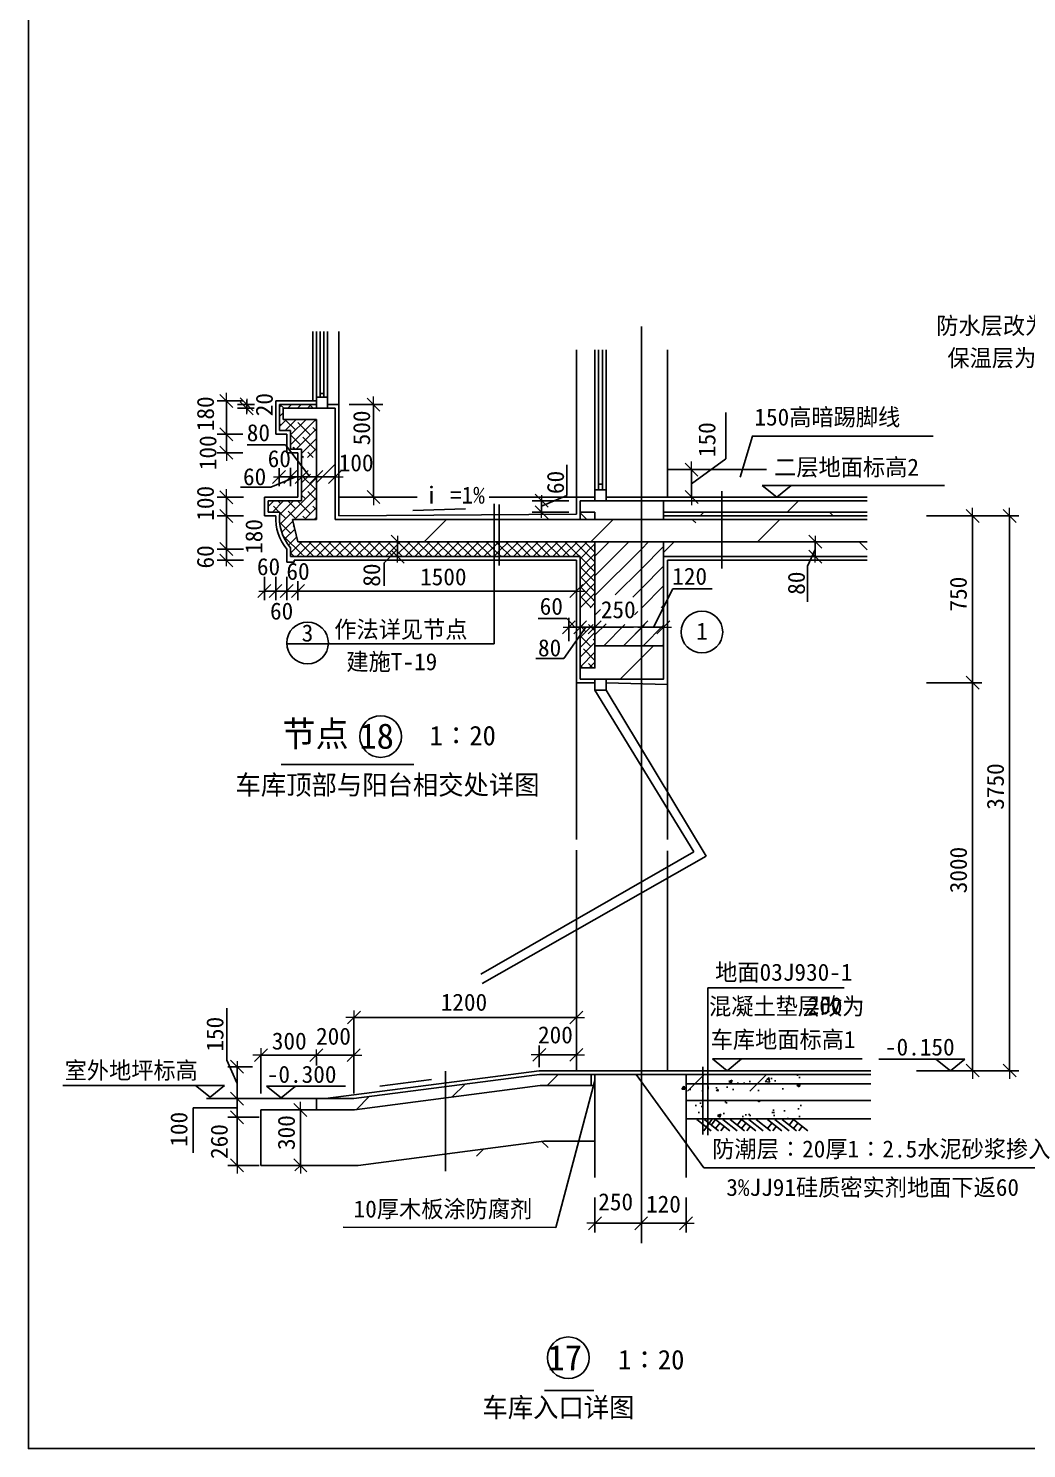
# Model space of a CAD drawing. Header units: metres. Extents: x 65 to 9390, y 5 to 11509.
# Drawn here: x 65 to 5442, y 5 to 7657 of the extents above; entities that cross this region are included whole.
import ezdxf

# ---------------------------------------------------------------- set-up
doc = ezdxf.new("R2010")
doc.units = ezdxf.units.M
for name, color, linetype in [('A-AXI', 3, 'Continuous'), ('DIM', 7, 'Continuous'), ('PUB_DIM', 3, 'Continuous'), ('PUB_TEXT', 7, 'Continuous'), ('S_DOTE', 7, 'Continuous'), ('WALL', 7, 'Continuous'), ('WQ', 7, 'Continuous')]:
    doc.layers.add(name, color=color, linetype=linetype)
pattern_1 = [(45, (0, 0), (-449.013, 449.013), [])]

# ---------------------------------------------------------------- blocks, each defined once
blk = doc.blocks.new('_DIMX')
at = {"lineweight": 15}
for p, q in [((-157.12, 0), (215.35, 0)), ((0, -186.55), (0, 149.74))]:
    blk.add_line(p, q, dxfattribs=at)
blk.add_lwpolyline([(-178.77, -174.13), (169.48, 174.41)])

msp = doc.modelspace()

# ---------------------------------------------------------------- hatches: boundary and pattern name
h = msp.add_hatch()
h.set_pattern_fill('ANSI31', scale=1000)
h.paths.add_polyline_path([(2573.49, 5011.25), (1717.14, 5011.25), (1717.14, 5441.88), (1717.14, 5550.76), (1717.14, 5610.76), (1437.14, 5610.76), (1437.14, 5550.76), (1616.88, 5550.76), (1616.88, 5011.25), (1487.35, 5011.25), (1517.35, 4891.25), (2573.49, 4891.25)])
h.paths.add_polyline_path([(3367.1, 5011.25), (2601.88, 5011.25), (2601.88, 4891.25), (3037.14, 4891.25), (3367.1, 4891.25)])
h.paths.add_polyline_path([(2601.88, 5011.25), (2573.49, 5011.25), (2573.49, 4891.25), (2601.88, 4891.25)])
h.paths.add_polyline_path([(3800.05, 5011.25), (3762.76, 5011.25), (3762.76, 4891.25), (3800.05, 4891.25)])
h.paths.add_polyline_path([(4584.42, 5011.25), (3800.05, 5011.25), (3800.05, 4891.25), (4584.42, 4891.25)])
h = msp.add_hatch()
h.set_pattern_fill('AN33C', scale=200)
h.set_pattern_definition(pattern_1)
h.paths.add_polyline_path([(1717.14, 5441.88), (1717.14, 5550.76), (1717.14, 5610.76), (1437.14, 5610.76), (1437.14, 5550.76), (1616.88, 5550.76), (1616.88, 5011.25), (1487.35, 5011.25), (1517.35, 4891.25), (2573.49, 4891.25), (2573.49, 5011.25), (1717.14, 5011.25)])
h.paths.add_polyline_path([(2601.88, 5011.25), (2573.49, 5011.25), (2573.49, 4891.25), (2601.88, 4891.25)])
h.paths.add_polyline_path([(3367.1, 5011.25), (2601.88, 5011.25), (2601.88, 4891.25), (3037.14, 4891.25), (3367.1, 4891.25)])
h.paths.add_polyline_path([(4584.42, 5011.25), (3800.05, 5011.25), (3800.05, 4891.25), (4584.42, 4891.25)])
h.paths.add_polyline_path([(3800.05, 5011.25), (3762.76, 5011.25), (3762.76, 4891.25), (3800.05, 4891.25)])
h.paths.add_polyline_path([(3762.76, 5011.25), (3367.1, 5011.25), (3367.1, 4891.25), (3762.76, 4891.25)])
h = msp.add_hatch()
h.set_pattern_fill('ANSI31', scale=600)
h.paths.add_polyline_path([(3117.14, 5051.25), (3117.14, 5011.25), (3367.1, 5011.25), (3367.1, 5111.25), (3037.14, 5111.25), (3037.14, 5051.25)])
h.paths.add_polyline_path([(3487.14, 5011.25), (3487.14, 5111.25), (3367.1, 5111.25), (3367.1, 5011.25)])
h = msp.add_hatch()
h.set_pattern_fill('ANSI38', scale=300)
h.paths.add_polyline_path([(3037.14, 5051.25), (3037.14, 5011.25), (3117.14, 5011.25), (3117.14, 5051.25)])
h = msp.add_hatch()
h.set_pattern_fill('AN33C', scale=200)
h.set_pattern_definition(pattern_1)
h.paths.add_polyline_path([(4584.42, 5111.25), (3766.77, 5111.25), (3766.77, 5051.25), (4584.42, 5051.25)])
h.paths.add_polyline_path([(3766.77, 5111.25), (3729.48, 5111.25), (3729.48, 5051.25), (3766.77, 5051.25)])
h.paths.add_polyline_path([(3729.48, 5111.25), (3487.14, 5111.25), (3487.14, 5051.25), (3729.48, 5051.25)])
h = msp.add_hatch()
h.set_pattern_fill('ANSI38', scale=300)
h.paths.add_polyline_path([(3969.31, 5051.25), (3487.14, 5051.25), (3487.14, 5031.25), (3969.31, 5031.25)])
h.paths.add_polyline_path([(4584.42, 5051.25), (4006.71, 5051.25), (4006.71, 5031.25), (4584.42, 5031.25)])
h.paths.add_polyline_path([(4006.71, 5051.25), (3969.31, 5051.25), (3969.31, 5031.25), (4006.71, 5031.25)])
h = msp.add_hatch()
h.set_pattern_fill('AR-CONC', scale=20)
h.paths.add_polyline_path([(3762.76, 4891.25), (3762.76, 5011.25), (3367.1, 5011.25), (3367.1, 4891.25)])
h = msp.add_hatch()
h.set_pattern_fill('ANSI38', scale=300)
h.paths.add_polyline_path([(3800.05, 4891.25), (3762.76, 4891.25), (3762.76, 4811.25), (3800.05, 4811.25)])
h.paths.add_polyline_path([(3762.76, 4891.25), (3487.14, 4891.25), (3487.14, 4811.25), (3762.76, 4811.25)])
h.paths.add_polyline_path([(4584.42, 4891.25), (3800.05, 4891.25), (3800.05, 4811.25), (4584.42, 4811.25)])
h = msp.add_hatch()
h.set_pattern_fill('ANSI31', scale=1000)
h.paths.add_polyline_path([(3117.14, 4331.25), (3117.14, 4211.25), (3037.14, 4211.25), (3037.14, 4151.25), (3367.09, 4151.25), (3367.09, 4331.25)])
h.paths.add_polyline_path([(3487.14, 4331.25), (3367.09, 4331.25), (3367.09, 4151.25), (3487.14, 4151.25)])
h = msp.add_hatch()
h.set_pattern_fill('AN33C', scale=200)
h.set_pattern_definition(pattern_1)
h.paths.add_polyline_path([(3117.14, 4331.25), (3117.14, 4211.25), (3037.14, 4211.25), (3037.14, 4151.25), (3367.09, 4151.25), (3367.09, 4331.25)])
h.paths.add_polyline_path([(3367.09, 4151.25), (3487.14, 4151.25), (3487.14, 4331.25), (3367.09, 4331.25)])
h = msp.add_hatch()
h.set_pattern_fill('AN33C', scale=100)
h.set_pattern_definition([(45, (0, 0), (-224.506, 224.506), [])])
h.paths.add_polyline_path([(2822.06, 1961.03), (3096.98, 1961.03), (3096.98, 2021.03), (2818.09, 2021.03), (2312.14, 1955.08), (2312.14, 1894.56)])
h.paths.add_polyline_path([(2312.14, 1955.08), (2279.36, 1950.8), (2279.36, 1890.29), (2312.14, 1894.56)])
h.paths.add_polyline_path([(1617.52, 1890.6), (1617.52, 1830.6), (1821.5, 1830.6), (2279.36, 1890.29), (2279.36, 1950.8), (1817.52, 1890.6)])
h = msp.add_hatch()
h.set_pattern_fill('ANSI31', scale=600)
h.paths.add_polyline_path([(3458.43, 2021.03), (3117.09, 2021.03), (3117.09, 1465.69), (3608.06, 1465.69), (3608.06, 1735.25)])
h.paths.add_polyline_path([(3608.06, 2021.03), (3487.09, 2021.03), (3487.09, 1966.29), (3608.06, 1735.25)])
h = msp.add_hatch()
h.set_pattern_fill('AR-SAND', scale=30)
h.paths.add_polyline_path([(2312.14, 1894.56), (2312.14, 1591.97), (2841.95, 1661.03), (3117.09, 1661.03), (3117.09, 1961.03), (2822.06, 1961.03)])
h.paths.add_polyline_path([(2279.36, 1587.69), (2312.14, 1591.97), (2312.14, 1894.56), (2279.36, 1890.29)])
h.paths.add_polyline_path([(2279.36, 1587.69), (2279.36, 1890.29), (1821.5, 1830.6), (1317.52, 1830.6), (1317.52, 1530.6), (1841.38, 1530.6)])
h = msp.add_hatch()
h.set_pattern_fill('ANSI38', scale=400)
h.paths.add_polyline_path([(1617.52, 1890.6), (1032.24, 1890.6), (1032.24, 1790.6), (1317.52, 1790.6), (1317.52, 1830.6), (1617.52, 1830.6)])
h = msp.add_hatch()
h.set_pattern_fill('ANSI38', scale=200)
h.paths.add_polyline_path([(2279.36, 1555.25), (2279.36, 1587.69), (1841.38, 1530.6), (1317.52, 1530.6), (1317.52, 1500.6), (1854.84, 1500.6)])
h.paths.add_polyline_path([(2835.24, 1626.82), (2997.09, 1626.82), (2997.09, 1661.03), (2841.95, 1661.03), (2312.14, 1591.97), (2312.14, 1559.47)])
h.paths.add_polyline_path([(2312.14, 1591.97), (2279.36, 1587.69), (2279.36, 1555.25), (2312.14, 1559.47)])
at = {"layer": 'WALL'}
h = msp.add_hatch(dxfattribs=at)
h.set_pattern_fill('ANSI31', scale=75)
h.paths.add_polyline_path([(3916.94, 2021.03), (4233.21, 2021.03), (4233.21, 1931.03), (3916.94, 1931.03)])
h.paths.add_polyline_path([(3578.99, 2021.03), (3916.94, 2021.03), (3916.94, 1931.03), (3578.99, 1931.03)])
h = msp.add_hatch(dxfattribs=at)
h.set_pattern_fill('AR-CONC')
h.paths.add_polyline_path([(3578.99, 2021.03), (4233.21, 2021.03), (4233.21, 1931.03), (3578.99, 1931.03)])
h = msp.add_hatch(dxfattribs=at)
h.set_pattern_fill('AR-CONC')
h.paths.add_polyline_path([(3578.99, 1818.16), (3578.99, 1881.03), (4233.21, 1881.03), (4233.21, 1781.03), (3608.35, 1781.03)])

# ---------------------------------------------------------------- linework, layer by layer
for p, q in [((1597.14, 5650.76), (1597.14, 6024.45)), ((1617.14, 5670.76), (1617.14, 6024.45)), ((1637.14, 5670.76), (1637.14, 6024.45)), ((1657.14, 5670.76), (1657.14, 6024.45)), ((1677.14, 5670.76), (1677.14, 6024.45)), ((1737.14, 5441.88), (1737.14, 6024.45)), ((3017.14, 5040.4), (3017.14, 5924.74)), ((3117.14, 5171.25), (3117.14, 5924.74)), ((3137.14, 5171.25), (3137.14, 5924.74)), ((3157.14, 5171.25), (3157.14, 5924.74)), ((3177.14, 5171.25), (3177.14, 5924.74)), ((3507.14, 5131.21), (3507.14, 5924.74)), ((1617.14, 5610.76), (1617.14, 5670.76)), ((1617.14, 5610.76), (1617.14, 5670.76)), ((1617.14, 5670.76), (1677.14, 5670.76)), ((1617.14, 5670.76), (1677.14, 5670.76)), ((1617.14, 5610.76), (1617.14, 5670.76)), ((1617.14, 5670.76), (1677.14, 5670.76)), ((1637.14, 5690.76), (1657.14, 5690.76)), ((1677.14, 5610.76), (1677.14, 5670.76)), ((1677.14, 5610.76), (1677.14, 5670.76)), ((1677.14, 5670.76), (1677.14, 5610.76)), ((1397.14, 5650.76), (1617.14, 5650.76)), ((1397.14, 5650.76), (1397.14, 5470.76)), ((1417.14, 5619.06), (1428.84, 5630.76)), ((1417.14, 5630.76), (1417.14, 5490.76)), ((1417.14, 5490.76), (1417.14, 5610.76)), ((1440.25, 5610.76), (1420.25, 5630.76)), ((1461.87, 5610.76), (1481.87, 5630.76)), ((1493.28, 5610.76), (1490.84, 5613.21)), ((1514.9, 5610.76), (1534.9, 5630.76)), ((1530.61, 5626.47), (1526.32, 5630.76)), ((1557.57, 5610.76), (1717.14, 5610.76)), ((1567.94, 5610.76), (1587.94, 5630.76)), ((1599.35, 5610.76), (1579.35, 5630.76)), ((1677.14, 5630.76), (1737.14, 5630.76)), ((1717.14, 5610.76), (1717.14, 5011.25)), ((3821.69, 5337.59), (3821.69, 5587.54)), ((1417.14, 5566.03), (1437.14, 5586.03)), ((1417.14, 5513), (1454.9, 5550.76)), ((1424.54, 5520.4), (1417.14, 5527.81)), ((1504.09, 5493.89), (1447.22, 5550.76)), ((1447.94, 5490.76), (1507.94, 5550.76)), ((1477.14, 5466.93), (1560.97, 5550.76)), ((1477.14, 5413.9), (1614, 5550.76)), ((1583.64, 5467.37), (1517.35, 5533.66)), ((1557.13, 5546.92), (1553.28, 5550.76)), ((1616.88, 5540.2), (1606.32, 5550.76)), ((1397.14, 5470.76), (1457.14, 5470.76)), ((1417.14, 5490.76), (1477.14, 5490.76)), ((1457.14, 5470.76), (1457.14, 5370.76)), ((1477.14, 5490.76), (1477.14, 5390.76)), ((1530.61, 5414.34), (1477.14, 5467.81)), ((1507.03, 5390.76), (1616.88, 5500.61)), ((1536.88, 5367.58), (1616.88, 5447.58)), ((1610.16, 5387.82), (1543.87, 5454.11)), ((1616.88, 5487.16), (1596.9, 5507.14)), ((1737.14, 5031.25), (1737.14, 5441.88)), ((1450.47, 5412.74), (1243.95, 5412.74)), ((1580.35, 5241.45), (1450.47, 5412.74)), ((1457.14, 5370.76), (1516.88, 5370.76)), ((1477.14, 5390.76), (1536.88, 5390.76)), ((1501.15, 5390.76), (1490.84, 5401.08)), ((1516.88, 5370.76), (1516.88, 5131.25)), ((1536.88, 5390.76), (1536.88, 5111.25)), ((1567.99, 5345.65), (1616.88, 5394.54)), ((1599.29, 5345.65), (1570.38, 5374.56)), ((1546.26, 5345.65), (1536.88, 5355.03)), ((2966.38, 5139.98), (2966.38, 5305.76)), ((3637.44, 5202.93), (3821.69, 5337.59)), ((1505.57, 5240.65), (1371.36, 5185.44)), ((1536.88, 5208.48), (1584.06, 5255.65)), ((1536.88, 5155.44), (1616.88, 5235.44)), ((1610.16, 5175.69), (1543.87, 5241.98)), ((1583.64, 5255.24), (1583.23, 5255.65)), ((1371.36, 5185.44), (1206.88, 5185.44)), ((1337.14, 5031.25), (1337.14, 5131.25)), ((1337.14, 5131.25), (1516.88, 5131.25)), ((1419.54, 4985.07), (1616.88, 5182.41)), ((1498.75, 5011.25), (1616.88, 5129.38)), ((1557.13, 5122.66), (1536.88, 5142.9)), ((1616.88, 5115.93), (1570.38, 5162.43)), ((2158.48, 5131.21), (1737.14, 5131.21)), ((3017.14, 5131.21), (2547.69, 5131.21)), ((2829.66, 5082.64), (2966.38, 5139.98)), ((3117.14, 5171.25), (3177.14, 5171.25)), ((3117.14, 5171.25), (3177.14, 5171.25)), ((3117.14, 5111.25), (3117.14, 5171.25)), ((3117.14, 5111.25), (3117.14, 5171.25)), ((3117.14, 5111.25), (3117.14, 5171.25)), ((3117.14, 5171.25), (3177.14, 5171.25)), ((3157.14, 5201.25), (3137.14, 5201.25)), ((3177.14, 5111.25), (3177.14, 5171.25)), ((3177.14, 5111.25), (3177.14, 5171.25)), ((3177.14, 5171.25), (3177.14, 5111.25)), ((3177.14, 5131.21), (4584.42, 5131.21)), ((3800.05, 5164.38), (3800.05, 4747.17)), ((1357.14, 5081.76), (1386.62, 5111.25)), ((1357.14, 5051.25), (1357.14, 5111.25)), ((1357.14, 5111.25), (1536.88, 5111.25)), ((1536.88, 5111.25), (1357.14, 5111.25)), ((1357.14, 5111.25), (1357.14, 5051.25)), ((1363.37, 5051.25), (1357.14, 5057.48)), ((1418.79, 5051.25), (1357.14, 5051.25)), ((1357.14, 5051.25), (1418.79, 5051.25)), ((1379.65, 5051.25), (1439.65, 5111.25)), ((1416.4, 5051.25), (1384.77, 5082.88)), ((1424.54, 5096.14), (1409.44, 5111.25)), ((1417.39, 5035.95), (1492.68, 5111.25)), ((1504.09, 5069.62), (1462.47, 5111.25)), ((1509.44, 5011.25), (1464.32, 5056.36)), ((1583.64, 5043.11), (1517.35, 5109.4)), ((1551.78, 5011.25), (1616.88, 5076.34)), ((1616.88, 5062.9), (1596.9, 5082.88)), ((2573.49, 5095.65), (2573.49, 4340.91)), ((2601.88, 4763.6), (2601.88, 5092.75)), ((3037.14, 5111.25), (4584.42, 5111.25)), ((3037.14, 5011.25), (3037.14, 5111.25)), ((3037.14, 5051.25), (3117.14, 5051.25)), ((3117.14, 5011.25), (3117.14, 5051.25)), ((3487.14, 5011.25), (3487.14, 5111.25)), ((3487.14, 5051.25), (4584.42, 5051.25)), ((1397.14, 5031.25), (1337.14, 5031.25)), ((1477.58, 4937.04), (1418.14, 4996.47)), ((1451.06, 5016.59), (1418.54, 5049.11)), ((1429.7, 4942.2), (1489.63, 5002.13)), ((1487.35, 5011.25), (1617.14, 5011.25)), ((1517.35, 4891.25), (1487.35, 5011.25)), ((1497.67, 4969.98), (1490.84, 4976.81)), ((1562.47, 5011.25), (1543.87, 5029.85)), ((1604.82, 5011.25), (1616.88, 5023.31)), ((1717.14, 5011.25), (4584.49, 5011.25)), ((1737.14, 5031.25), (3017.14, 5040.4)), ((3487.14, 5031.25), (4584.49, 5031.25)), ((3487.14, 5031.25), (4584.49, 5031.25)), ((1540.73, 4820.85), (1437.8, 4923.78)), ((1445.54, 4905), (1500.24, 4959.7)), ((1466, 4872.43), (1510.85, 4917.28)), ((1457.14, 4791.25), (1457.14, 4851.25)), ((1477.14, 4830.53), (1537.85, 4891.25)), ((1477.14, 4811.25), (1477.14, 4858.49)), ((1477.14, 4858.49), (1477.14, 4811.25)), ((1497.31, 4811.25), (1477.14, 4831.41)), ((1510.88, 4811.25), (1590.88, 4891.25)), ((4584.49, 4891.25), (1517.35, 4891.25)), ((1603.37, 4811.25), (1523.37, 4891.25)), ((1563.91, 4811.25), (1643.91, 4891.25)), ((1656.4, 4811.25), (1576.4, 4891.25)), ((1616.95, 4811.25), (1696.95, 4891.25)), ((1636.68, 4884.01), (1629.44, 4891.25)), ((1709.44, 4811.25), (1636.68, 4884.01)), ((1669.98, 4811.25), (1749.98, 4891.25)), ((1762.47, 4811.25), (1682.47, 4891.25)), ((1723.01, 4811.25), (1803.01, 4891.25)), ((1815.5, 4811.25), (1735.5, 4891.25)), ((1776.05, 4811.25), (1856.05, 4891.25)), ((1868.54, 4811.25), (1795.78, 4884.01)), ((1829.08, 4811.25), (1909.08, 4891.25)), ((1848.81, 4884.01), (1841.57, 4891.25)), ((1921.57, 4811.25), (1848.81, 4884.01)), ((1882.11, 4811.25), (1962.11, 4891.25)), ((1974.6, 4811.25), (1894.6, 4891.25)), ((1935.15, 4811.25), (2015.15, 4891.25)), ((1948.83, 4890.05), (1947.64, 4891.25)), ((2025.7, 4814.74), (1952.94, 4887.5)), ((2054.01, 4852.06), (1981.08, 4778.42)), ((1988.18, 4811.25), (2068.18, 4891.25)), ((2080.67, 4811.25), (2007.91, 4884.01)), ((2041.21, 4811.25), (2121.21, 4891.25)), ((2060.94, 4884.01), (2053.7, 4891.25)), ((2133.7, 4811.25), (2054.79, 4891.25)), ((2094.24, 4811.25), (2174.24, 4891.25)), ((2180.26, 4817.72), (2106.73, 4891.25)), ((2147.28, 4811.25), (2227.28, 4891.25)), ((2239.77, 4811.25), (2159.77, 4891.25)), ((2200.31, 4811.25), (2280.31, 4891.25)), ((2292.8, 4811.25), (2212.8, 4891.25)), ((2253.34, 4811.25), (2333.34, 4891.25)), ((2273.07, 4884.01), (2265.83, 4891.25)), ((2345.83, 4811.25), (2273.07, 4884.01)), ((2306.38, 4811.25), (2386.38, 4891.25)), ((2392.4, 4817.72), (2318.87, 4891.25)), ((2359.41, 4811.25), (2439.41, 4891.25)), ((2451.9, 4811.25), (2371.9, 4891.25)), ((2412.44, 4811.25), (2492.44, 4891.25)), ((2504.93, 4811.25), (2424.93, 4891.25)), ((2465.48, 4811.25), (2545.48, 4891.25)), ((2557.97, 4811.25), (2477.97, 4891.25)), ((2485.2, 4884.01), (2477.97, 4891.25)), ((2518.51, 4811.25), (2573.49, 4866.23)), ((2601.88, 4820.37), (2531, 4891.25)), ((2573.49, 4866.23), (2598.51, 4891.25)), ((2573.49, 4813.2), (2601.88, 4841.58)), ((2601.88, 4873.4), (2584.03, 4891.25)), ((2601.88, 4841.58), (2651.54, 4891.25)), ((2664.03, 4811.25), (2601.88, 4873.4)), ((2624.58, 4811.25), (2704.58, 4891.25)), ((2717.06, 4811.25), (2637.06, 4891.25)), ((2677.61, 4811.25), (2757.61, 4891.25)), ((2697.34, 4884.01), (2690.1, 4891.25)), ((2770.1, 4811.25), (2697.34, 4884.01)), ((2730.64, 4811.25), (2810.64, 4891.25)), ((2816.66, 4817.72), (2743.13, 4891.25)), ((2783.67, 4811.25), (2863.67, 4891.25)), ((2876.16, 4811.25), (2796.16, 4891.25)), ((2836.71, 4811.25), (2916.71, 4891.25)), ((2929.2, 4811.25), (2849.2, 4891.25)), ((2889.74, 4811.25), (2969.74, 4891.25)), ((2909.47, 4884.01), (2902.23, 4891.25)), ((2982.23, 4811.25), (2909.47, 4884.01)), ((2942.77, 4811.25), (3022.77, 4891.25)), ((3028.79, 4817.72), (2955.26, 4891.25)), ((2995.81, 4811.25), (3075.81, 4891.25)), ((3117.14, 4782.4), (3008.3, 4891.25)), ((3037.14, 4799.54), (3117.14, 4879.54)), ((3037.14, 4746.51), (3117.14, 4826.51)), ((3117.14, 4835.44), (3061.33, 4891.25)), ((3117.14, 4888.47), (3114.36, 4891.25)), ((3117.14, 4814.01), (3194.37, 4891.25)), ((3117.14, 4707.95), (3300.44, 4891.25)), ((3117.14, 4211.25), (3117.14, 4891.25)), ((3117.14, 4601.88), (3367.1, 4851.84)), ((3367.1, 4851.84), (3406.5, 4891.25)), ((3367.1, 4745.77), (3487.14, 4865.81)), ((3487.14, 4151.25), (3487.14, 4891.25)), ((4303.5, 4848.86), (4262.77, 4760.5)), ((1457.14, 4791.25), (1457.14, 4781.25)), ((1457.14, 4781.25), (1497.14, 4781.25)), ((3037.14, 4811.25), (1477.14, 4811.25)), ((3017.14, 4791.25), (1497.14, 4791.25)), ((1497.14, 4781.25), (1497.14, 4791.25)), ((1550.34, 4811.25), (1543.87, 4817.72)), ((1762.47, 4811.25), (1756, 4817.72)), ((1981.08, 4778.42), (1981.08, 4654.41)), ((2186.73, 4811.25), (2180.26, 4817.72)), ((2398.87, 4811.25), (2392.4, 4817.72)), ((2571.54, 4811.25), (2573.49, 4813.2)), ((2611, 4811.25), (2604.53, 4817.72)), ((2823.13, 4811.25), (2816.66, 4817.72)), ((3017.14, 4131.25), (3017.14, 4791.25)), ((3035.26, 4811.25), (3028.79, 4817.72)), ((3037.14, 4151.25), (3037.14, 4811.25)), ((3117.14, 4729.37), (3037.14, 4809.37)), ((3037.14, 4693.48), (3117.14, 4773.48)), ((3117.14, 4676.34), (3037.14, 4756.34)), ((3117.14, 4782.4), (3108.34, 4791.2)), ((3226.3, 4604.98), (3367.1, 4745.77)), ((3367.09, 4639.71), (3487.14, 4759.75)), ((4584.49, 4811.25), (3487.14, 4811.25)), ((3507.14, 4554.79), (3507.14, 4791.25)), ((3507.14, 4121.25), (3507.14, 4791.25)), ((3507.14, 4791.25), (4584.49, 4791.25)), ((4262.77, 4760.5), (4262.77, 4567.51)), ((3037.14, 4640.44), (3117.14, 4720.44)), ((3117.14, 4623.3), (3037.14, 4703.3)), ((3042.05, 4698.39), (3037.14, 4703.3)), ((3037.14, 4587.41), (3117.14, 4667.41)), ((3117.14, 4570.27), (3037.14, 4650.27)), ((3095.08, 4539.29), (3037.14, 4597.24)), ((3038.2, 4535.44), (3117.14, 4614.38)), ((3320.95, 4593.56), (3367.09, 4639.71)), ((3368.9, 4535.44), (3487.14, 4653.68)), ((3433.8, 4435.33), (3536.89, 4638.41)), ((3536.89, 4638.41), (3748.66, 4638.41)), ((3091.23, 4535.44), (3117.14, 4561.35)), ((3117.14, 4570.27), (3108.34, 4579.07)), ((3117.14, 4495.81), (3146.87, 4525.55)), ((3474.96, 4535.44), (3487.14, 4547.62)), ((2965.96, 4477.53), (2812.09, 4477.53)), ((3008.14, 4430.44), (2965.96, 4477.53)), ((3037.14, 4428.31), (3054.27, 4445.44)), ((3037.14, 4375.28), (3107.3, 4445.44)), ((3117.14, 4411.17), (3082.87, 4445.44)), ((3117.14, 4389.75), (3176.75, 4449.36)), ((3164.7, 4331.25), (3278.9, 4445.44)), ((3330.17, 4496.72), (3348.58, 4515.12)), ((3367.09, 4427.57), (3384.96, 4445.44)), ((3376.83, 4331.25), (3487.14, 4441.55)), ((3068.16, 4430.44), (2950.07, 4262.04)), ((3068.57, 4406.71), (3037.14, 4438.14)), ((3037.14, 4322.25), (3117.14, 4402.25)), ((3095.08, 4327.16), (3037.14, 4385.11)), ((3117.14, 4358.14), (3108.34, 4366.93)), ((3270.77, 4331.25), (3367.09, 4427.57)), ((2573.49, 4340.91), (1458.27, 4340.91)), ((3037.14, 4269.21), (3117.14, 4349.21)), ((3037.14, 4216.18), (3117.14, 4296.18)), ((3117.14, 4252.07), (3055.31, 4313.9)), ((3487.14, 4331.25), (3117.14, 4331.25)), ((3482.9, 4331.25), (3487.14, 4335.48)), ((2950.07, 4262.04), (2798.38, 4262.04)), ((3042.05, 4274.13), (3037.14, 4279.04)), ((3051.9, 4211.25), (3037.14, 4226.01)), ((3117.14, 4211.25), (3037.14, 4211.25)), ((3104.93, 4211.25), (3081.83, 4234.35)), ((3085.24, 4211.25), (3117.14, 4243.15)), ((3487.14, 4151.25), (3037.14, 4151.25)), ((3117.14, 4151.25), (3117.14, 4091.25)), ((3117.14, 4151.25), (3117.14, 4091.25)), ((3177.14, 4151.25), (3177.14, 4091.25)), ((3177.14, 4091.25), (3177.14, 4151.25)), ((3117.14, 4131.25), (3017.14, 4131.25)), ((3017.14, 3286.98), (3017.14, 4131.25)), ((3117.14, 4091.25), (3177.14, 4091.25)), ((3117.14, 4091.25), (3177.14, 4091.25)), ((3177.14, 4131.25), (3507.14, 4121.25)), ((3507.14, 4121.25), (3507.14, 3286.98)), ((1133.55, 2098.17), (1133.55, 2378.16)), ((1188.75, 1976.06), (1133.55, 2098.17)), ((1665.98, 1890.6), (2816.76, 2041.03)), ((1817.52, 1890.6), (2818.09, 2021.03)), ((2312.14, 2038.31), (2312.14, 1498.83)), ((2997.09, 2041.03), (2816.76, 2041.03)), ((3117.09, 2021.03), (2818.09, 2021.03)), ((3697.47, 2061.46), (3697.47, 1696.96)), ((1821.5, 1830.6), (2822.06, 1961.03)), ((3117.09, 1961.03), (2822.06, 1961.03)), ((1188.74, 1841.71), (953.49, 1841.71)), ((953.49, 1841.71), (953.49, 1598.8)), ((1024.39, 1890.6), (1617.52, 1890.6)), ((1617.52, 1890.6), (1617.52, 1830.6)), ((1617.52, 1890.6), (1817.52, 1890.6)), ((1317.52, 1530.6), (1317.52, 1830.6)), ((1317.52, 1830.6), (1821.5, 1830.6)), ((1841.38, 1530.6), (2841.95, 1661.03)), ((3117.09, 1661.03), (2841.95, 1661.03)), ((1317.52, 1530.6), (1841.38, 1530.6))]:
    msp.add_line(p, q)
for points in [[(65.04, 11501.49), (9390.28, 11501.49), (9390.28, 4.66), (65.04, 4.66)], [(3037.14, 4151.25), (3037.14, 4211.25), (3117.14, 4211.25), (3117.14, 4331.25), (3487.14, 4331.25), (3487.14, 4151.25)]]:
    msp.add_lwpolyline(points, close=True)
for points in [[(3898.81, 5239.54), (3965.7, 5460.88), (4939.8, 5460.88)], [(3507.14, 5281.25), (4041.56, 5281.25)], [(3017.14, 5131.21), (3117.14, 5131.21)], [(3642.59, 5010.01), (3660.27, 4992.33)], [(3037.14, 4891.25), (1616.88, 4891.25)], [(3117.14, 4211.25), (3117.14, 4331.25)], [(3117.14, 4211.25), (3037.14, 4211.25)], [(1426.34, 3691.16), (2141.61, 3691.16)], [(3096.98, 1961.03), (3096.98, 2020.88)], [(2845.2, 317.73), (3111.77, 317.73)]]:
    msp.add_lwpolyline(points)
for centre in [(3693.38, 4404.71), (1568.92, 4345.97), (1962.47, 3841.59), (2973.45, 494.21)]:
    msp.add_circle(centre, 112.25)
for radius, start, end in [(249.32, 173.02, 220.66), (249.32, 173.02, 220.66), (269.32, 177.81, 219.06)]:
    msp.add_arc((1666.26, 5020.95), radius, start, end)
at = {"layer": 'A-AXI'}
for p, q in [((1416.37, 5288.67), (1416.37, 5190.65)), ((1476.63, 5290.43), (1476.63, 5190.65)), ((1476.63, 5286.12), (1476.63, 5190.65)), ((1536.88, 5318.6), (1536.88, 5190.65)), ((1536.88, 5298.6), (1536.88, 5190.65)), ((1617.14, 5298.6), (1617.14, 5190.65)), ((1617.14, 5298.6), (1617.14, 5190.65)), ((1717.14, 5298.6), (1717.14, 5190.65)), ((1416.17, 5240.65), (1415.97, 5240.65)), ((1416.37, 5240.65), (1476.63, 5240.65)), ((1476.43, 5240.65), (1476.23, 5240.65)), ((1476.63, 5240.65), (1536.88, 5240.65)), ((1476.83, 5240.65), (1477.03, 5240.65)), ((1537.08, 5240.65), (1616.94, 5240.65)), ((1537.08, 5240.65), (1537.28, 5240.65)), ((1617.34, 5240.65), (1716.94, 5240.65)), ((4903.27, 5031.25), (5201.29, 5031.25)), ((5102.94, 5031.25), (5400.96, 5031.25)), ((5151.29, 4131.45), (5151.29, 5031.05)), ((5350.96, 2041.23), (5350.96, 5031.05)), ((4903.27, 4131.25), (5201.29, 4131.25)), ((4903.27, 4131.25), (5201.29, 4131.25)), ((5151.29, 2041.23), (5151.29, 4131.05)), ((4850.13, 2041.03), (5400.96, 2041.03)), ((4903.27, 2041.03), (5201.29, 2041.03))]:
    msp.add_line(p, q, dxfattribs=at)
at = {"layer": 'DIM'}
msp.add_line((4460.01, 2486.97), (3724.51, 2486.97), dxfattribs=at)
msp.add_lwpolyline([(3724.51, 1692.82), (3724.51, 2486.97)], dxfattribs=at)
at = {"layer": 'PUB_DIM'}
for p, q in [((1220.1, 5650.76), (1081.89, 5650.76)), ((1131.89, 5650.56), (1131.89, 5470.96)), ((1283.36, 5630.76), (1190.92, 5630.76)), ((1281.67, 5610.76), (1190.92, 5610.76)), ((1240.92, 5630.96), (1240.92, 5631.16)), ((1240.92, 5630.76), (1240.92, 5610.76)), ((1240.92, 5610.56), (1240.92, 5610.36)), ((1793.38, 5630.76), (1974.06, 5630.76)), ((1924.06, 5630.56), (1924.06, 5131.41)), ((1220.1, 5470.76), (1081.89, 5470.76)), ((1220.1, 5470.76), (1081.89, 5470.76)), ((1131.89, 5470.56), (1131.89, 5370.96)), ((1220.1, 5370.76), (1081.89, 5370.76)), ((3596.01, 5281.25), (3687.45, 5281.25)), ((3596.01, 5281.25), (3687.45, 5281.25)), ((3637.45, 5131.45), (3637.45, 5281.05)), ((3637.45, 5131.45), (3637.45, 5281.05)), ((1224.63, 5131.24), (1081.89, 5131.24)), ((1131.89, 5131.04), (1131.89, 5031.44)), ((1793.38, 5131.21), (1974.06, 5131.21)), ((3596.01, 5131.25), (3687.45, 5131.25)), ((3596.01, 5131.25), (3687.45, 5131.25)), ((4018.34, 5194.75), (4174.75, 5194.75)), ((4096.55, 5131.33), (4018.34, 5194.75)), ((4999.95, 5194.75), (4068.62, 5194.75)), ((4174.75, 5194.75), (4096.55, 5131.33)), ((2977.14, 5111.24), (2779.76, 5111.24)), ((2977.14, 5051.24), (2779.76, 5051.24)), ((2829.76, 5111.44), (2829.76, 5111.64)), ((2829.76, 5111.24), (2829.76, 5051.24)), ((2829.76, 5051.04), (2829.76, 5050.84)), ((1224.63, 5031.24), (1081.89, 5031.24)), ((1224.63, 5031.24), (1081.89, 5031.24)), ((1131.89, 5031.04), (1131.89, 4851.44)), ((1224.63, 4851.24), (1081.89, 4851.24)), ((1224.63, 4851.24), (1081.89, 4851.24)), ((1131.89, 4851.44), (1131.89, 4851.64)), ((1131.89, 4851.24), (1131.89, 4791.24)), ((2053.83, 4891.45), (2053.83, 4891.65)), ((2053.83, 4891.25), (2053.83, 4811.25)), ((2087.02, 4891.25), (2103.83, 4891.25)), ((4243.65, 4891.24), (4353.95, 4891.24)), ((4303.95, 4891.44), (4303.95, 4891.64)), ((4303.95, 4811.24), (4303.95, 4891.24)), ((1224.63, 4791.24), (1081.89, 4791.24)), ((1131.89, 4791.04), (1131.89, 4790.84)), ((2053.83, 4811.05), (2053.83, 4810.85)), ((2087.02, 4811.25), (2103.83, 4811.25)), ((4243.65, 4811.24), (4353.95, 4811.24)), ((4303.95, 4811.04), (4303.95, 4810.84)), ((1337.13, 4702.09), (1337.13, 4575.68)), ((1397.13, 4702.09), (1397.13, 4575.68)), ((1397.13, 4702.09), (1397.13, 4575.68)), ((1457.14, 4702.09), (1457.14, 4575.68)), ((1457.14, 4702.09), (1457.14, 4575.68)), ((1517.14, 4678.65), (1517.14, 4575.68)), ((1517.15, 4672.48), (1517.15, 4575.68)), ((3017.14, 4702.09), (3017.14, 4575.68)), ((1336.93, 4625.68), (1336.73, 4625.68)), ((1397.13, 4625.68), (1337.13, 4625.68)), ((1396.93, 4625.68), (1396.73, 4625.68)), ((1457.14, 4625.68), (1397.13, 4625.68)), ((1397.33, 4625.68), (1397.53, 4625.68)), ((1456.94, 4625.68), (1456.74, 4625.68)), ((1517.14, 4625.68), (1457.14, 4625.68)), ((1457.34, 4625.68), (1457.54, 4625.68)), ((1517.34, 4625.68), (1517.54, 4625.68)), ((3016.94, 4625.68), (1517.35, 4625.68)), ((2977.17, 4354.86), (2977.17, 4480.44)), ((3036.74, 4354.86), (3036.74, 4480.44)), ((3037.14, 4379.84), (3037.14, 4480.44)), ((3117.14, 4379.84), (3117.14, 4480.44)), ((3117.14, 4379.84), (3117.14, 4480.44)), ((3367.14, 4379.84), (3367.14, 4480.44)), ((3367.14, 4379.84), (3367.14, 4480.44)), ((3487.14, 4379.84), (3487.14, 4480.44)), ((2976.97, 4430.44), (2976.77, 4430.44)), ((2977.17, 4430.44), (3036.74, 4430.44)), ((3036.94, 4430.44), (3037.14, 4430.44)), ((3037.34, 4430.44), (3116.94, 4430.44)), ((3117.34, 4430.44), (3324.07, 4430.44)), ((3366.94, 4430.44), (3347.45, 4430.44)), ((3367.34, 4430.44), (3486.94, 4430.44)), ((1817.52, 2107.12), (1817.52, 2319.35)), ((3017.39, 2327.61), (1817.72, 2327.61)), ((3017.59, 2107.12), (3017.59, 2319.35)), ((2816.76, 2059.82), (2816.76, 2176.48)), ((3017.14, 2059.82), (3017.14, 2176.48)), ((1317.52, 1917.48), (1317.52, 2115.45)), ((1317.72, 2124.66), (1617.14, 2124.66)), ((1617.34, 2068.65), (1617.34, 2115.45)), ((1617.34, 2081.94), (1617.34, 2115.45)), ((1617.54, 2124.66), (1817.52, 2124.66)), ((1817.72, 1917.48), (1817.72, 2115.45)), ((2816.96, 2126.48), (3016.94, 2126.48)), ((3750.85, 2104.34), (3907.26, 2104.34)), ((3829.05, 2040.91), (3750.85, 2104.34)), ((4556.22, 2104.34), (3801.13, 2104.34)), ((3907.26, 2104.34), (3829.05, 2040.91)), ((4645.7, 2102.83), (5060.31, 2102.83)), ((5110.59, 2102.83), (4954.19, 2102.83)), ((4954.19, 2102.83), (5032.39, 2039.4)), ((5032.39, 2039.4), (5110.59, 2102.83)), ((1271.58, 2061.15), (1138.92, 2061.15)), ((1188.92, 2061.35), (1188.92, 2061.55)), ((1188.92, 2061.15), (1188.92, 1890.8)), ((251.25, 1961.2), (1071.82, 1961.2)), ((1122.09, 1961.2), (965.69, 1961.2)), ((965.69, 1961.2), (1043.89, 1897.78)), ((1043.89, 1897.78), (1122.09, 1961.2)), ((1347.99, 1957.31), (1504.39, 1957.31)), ((1426.19, 1893.88), (1347.99, 1957.31)), ((1772.52, 1957.31), (1398.26, 1957.31)), ((1504.39, 1957.31), (1426.19, 1893.88)), ((1271.58, 1890.8), (1138.92, 1890.8)), ((1307.73, 1890.6), (1138.92, 1890.6)), ((1188.92, 1890.6), (1188.92, 1890.4)), ((1188.92, 1890.4), (1188.92, 1790.8)), ((1307.73, 1790.6), (1138.92, 1790.6)), ((1307.73, 1790.6), (1138.92, 1790.6)), ((1188.92, 1790.4), (1188.92, 1530.8)), ((1377.52, 1830.6), (1580.56, 1830.6)), ((1530.56, 1530.8), (1530.56, 1830.4)), ((1307.73, 1530.6), (1138.92, 1530.6)), ((1377.52, 1530.6), (1580.56, 1530.6)), ((3117.09, 1357.47), (3117.09, 1168.82)), ((3367.09, 1357.47), (3367.09, 1168.82)), ((3367.09, 1357.47), (3367.09, 1168.82)), ((3608.06, 1357.47), (3608.06, 1168.82)), ((3117.29, 1218.82), (3366.89, 1218.82)), ((3367.29, 1218.82), (3607.86, 1218.82))]:
    msp.add_line(p, q, dxfattribs=at)
for points in [[(2136.68, 5060.32), (2420.04, 5068.97)], [(1957.41, 1957.25), (2237.05, 1993.54)]]:
    msp.add_lwpolyline(points, dxfattribs=at)
at = {"layer": 'S_DOTE'}
for p, q in [((3367.1, 6051.47), (3367.09, 3119.91)), ((3367.09, 1111.83), (3367.09, 4360.88)), ((3367.09, 2590.03), (3367.09, 3914.11))]:
    msp.add_line(p, q, dxfattribs=at)
at = {"layer": 'WALL'}
for p, q in [((1617.14, 5630.76), (1417.14, 5630.76)), ((1717.14, 5610.76), (1437.14, 5610.76)), ((1437.14, 5550.76), (1437.14, 5610.76)), ((1616.88, 5550.76), (1437.14, 5550.76)), ((1616.88, 5011.25), (1616.88, 5550.76)), ((3117.14, 4091.25), (3649.73, 3219.75)), ((3177.14, 4091.25), (3716.54, 3197.91)), ((3649.73, 3219.75), (2501.47, 2561.47)), ((3017.14, 3230.11), (3017.14, 2041.03)), ((3507.09, 3225.58), (3507.09, 2041.03)), ((3716.54, 3197.91), (2508.98, 2511.7)), ((4602.53, 2041.03), (2977.09, 2041.03)), ((4602.53, 2021.03), (3099.57, 2021.18)), ((3608.06, 2021.03), (3117.09, 2021.03)), ((3117.09, 2021.03), (3117.09, 1465.69)), ((3608.06, 1465.69), (3608.06, 2021.03)), ((4602.54, 2021.03), (3608.07, 2021.03)), ((4602.53, 1971.03), (3608.06, 1971.03)), ((4602.53, 1881.03), (3608.06, 1881.03)), ((4602.53, 1881.03), (3608.06, 1881.03)), ((4602.53, 1781.03), (3608.06, 1781.03))]:
    msp.add_line(p, q, dxfattribs=at)
for points in [[(3117.09, 2021.03), (3117.09, 1465.69)], [(3338.99, 2019.94), (3703.86, 1518.46), (5786.02, 1518.46)], [(3608.06, 2021.03), (3608.06, 1465.69)], [(3117.09, 1988.68), (2905.86, 1196.76), (1761.01, 1197.26)], [(3666.42, 1777.29), (3743.21, 1717.29)], [(3746.42, 1777.29), (3703.21, 1717.29)], [(3706.42, 1777.29), (3783.21, 1717.29)], [(3766.42, 1777.29), (3743.67, 1748.18)], [(3766.42, 1777.29), (3843.21, 1717.29)], [(3806.42, 1777.29), (3883.21, 1717.29)], [(3846.42, 1777.29), (3923.21, 1717.29)], [(3906.42, 1777.29), (3883.67, 1748.18)], [(3906.42, 1777.29), (3983.21, 1717.29)], [(3946.42, 1777.29), (4023.21, 1717.29)], [(3986.42, 1777.29), (4063.21, 1717.29)], [(4046.42, 1777.29), (4123.21, 1717.29)], [(4086.42, 1777.29), (4163.21, 1717.29)], [(4126.42, 1777.29), (4203.21, 1717.29)], [(4186.42, 1777.29), (4163.67, 1748.18)], [(4186.42, 1777.29), (4263.21, 1717.29)], [(3790.06, 1758.81), (3767.31, 1729.71)], [(3813.7, 1740.34), (3795.68, 1717.29)], [(3930.06, 1758.81), (3907.31, 1729.71)], [(3953.7, 1740.34), (3935.68, 1717.29)], [(4070.06, 1758.81), (4047.31, 1729.71)], [(4093.7, 1740.34), (4075.68, 1717.29)], [(4210.06, 1758.81), (4187.31, 1729.71)], [(4233.7, 1740.34), (4215.68, 1717.29)]]:
    msp.add_lwpolyline(points, dxfattribs=at)
at = {"layer": 'WQ'}
for p, q in [((1557.57, 5610.76), (1717.14, 5610.76)), ((1557.57, 5610.76), (1717.14, 5610.76)), ((1717.14, 5441.59), (1717.14, 5550.76)), ((1717.14, 5011.25), (1717.14, 5441.88)), ((1717.14, 5011.25), (4584.49, 5011.25)), ((3117.14, 4624.14), (3117.14, 4891.25)), ((3487.14, 4654.79), (3487.14, 4891.25)), ((3487.14, 4891.25), (4584.49, 4891.25)), ((3487.14, 4891.25), (4584.49, 4891.25)), ((3117.14, 4151.25), (3487.14, 4151.25))]:
    msp.add_line(p, q, dxfattribs=at)

# ---------------------------------------------------------------- block references
at = {"layer": 'A-AXI', "xscale": 0.2, "yscale": 0.2, "zscale": 0.2}
for p in [(1416.37, 5240.65), (1476.63, 5240.65), (1617.14, 5240.65), (1717.14, 5240.65)]:
    msp.add_blockref('_DIMX', p, dxfattribs=at)
for p, rotation in [((1536.88, 5240.65), 180), ((5151.29, 5031.25), 90), ((5350.96, 5031.25), 90), ((5151.29, 4131.25), 270), ((5151.29, 2041.03), 270), ((5350.96, 2041.03), 270)]:
    msp.add_blockref('_DIMX', p, dxfattribs=dict(at, rotation=rotation))
at = {"layer": 'PUB_DIM', "xscale": 0.2, "yscale": 0.2, "zscale": 0.2}
for p, rotation in [((1131.89, 5650.76), 90), ((1240.92, 5630.76), 270), ((1924.06, 5630.76), 90), ((1240.92, 5610.76), 90), ((1131.89, 5470.76), 90), ((1131.89, 5370.76), 270), ((3637.45, 5281.25), 90), ((3637.45, 5281.25), 90), ((1131.89, 5131.24), 90), ((1924.06, 5131.21), 270), ((2829.76, 5111.24), 270), ((3637.45, 5131.25), 270), ((3637.45, 5131.25), 270), ((1131.89, 5031.24), 90), ((2829.76, 5051.24), 90), ((2053.83, 4891.25), 270), ((4303.95, 4891.24), 270), ((1131.89, 4851.24), 270), ((1131.89, 4791.24), 90), ((2053.83, 4811.25), 90), ((4303.95, 4811.24), 90), ((1337.13, 4625.68), 360), ((1397.13, 4625.68), 360), ((1457.14, 4625.68), 360), ((1517.14, 4625.68), 180), ((3017.14, 4625.68), 360), ((3036.74, 4430.44), 180), ((3367.14, 4430.44), 180), ((1817.52, 2327.61), 180), ((1317.52, 2124.66), 180), ((2816.76, 2126.48), 180), ((1188.92, 2061.15), 270), ((1188.92, 1890.8), 90), ((1530.56, 1830.6), 90), ((1188.92, 1790.6), 90), ((1188.92, 1530.6), 270), ((1530.56, 1530.6), 270), ((3117.09, 1218.82), 180)]:
    msp.add_blockref('_DIMX', p, dxfattribs=dict(at, rotation=rotation))
for p in [(2977.17, 4430.44), (3117.14, 4430.44), (3487.14, 4430.44), (3017.59, 2327.61), (1617.34, 2124.66), (1817.72, 2124.66), (3017.14, 2126.48), (3367.09, 1218.82), (3608.06, 1218.82)]:
    msp.add_blockref('_DIMX', p, dxfattribs=at)

# ---------------------------------------------------------------- texts
for s, height, p in [('防水层改为三元乙丙防水卷材', 92, (4955.92, 6009.82)), ('保温层为2×50厚苯板，错铺', 92, (5016.01, 5835.53)), ('150高暗踢脚线', 92, (3975.99, 5517.27)), ('80', 92, (1241.53, 5433.03)), ('60', 92, (1354, 5293.17)), ('100', 92, (1736.68, 5270.83)), ('60', 92, (1221.04, 5196.02)), ('二层地面标高2', 92, (4082.51, 5247.46)), ('i', 92, (2205, 5096.36)), ('120', 92, (3533.43, 4659.32)), ('60', 92, (2819.43, 4497.72)), ('250', 92, (3148.71, 4479.3)), ('3', 92, (1537.12, 4353.64)), ('作法详见节点', 92, (1712.87, 4372.87)), ('1', 92, (3662.37, 4363.45)), ('80', 92, (2810.27, 4273.89)), ('建施T-19', 92, (1778.03, 4198.94)), ('节点', 137, (1433.82, 3787.6)), ('18   ', 137, (1847.73, 3775.81)), ('1∶20', 105, (2226.16, 3794.52)), ('车库顶部与阳台相交处详图', 105, (1180.74, 3528.66)), ('地面03J930-1', 92, (3764.72, 2525.73)), ('1200', 92, (2286.14, 2364.08)), ('300', 92, (1376.34, 2155)), ('200', 92, (1614.63, 2181.04)), ('200', 92, (2810.33, 2188.26)), ('车库地面标高1', 92, (3740.74, 2162.99)), ('室外地坪标高', 92, (260.33, 1996.56)), ('250', 92, (3134.79, 1288.59)), ('120', 92, (3392.21, 1276.39)), ('17   ', 137, (2861.25, 426.07)), ('1∶20', 105, (3241.74, 431.56)), ('车库入口详图', 105, (2510.84, 174.13))]:
    msp.add_text(s, height=height).set_placement(p)
for s, rotation, p in [('180', 90, (1064.5, 5486.96)), ('20', 90, (1381.53, 5567.38)), ('500', 90, (1905.76, 5410.65)), ('150', 90, (3766.2, 5347.56)), ('150', 90, (3766.2, 5347.56)), ('100', 90, (1077.66, 5276.89)), ('60', 90, (2950.12, 5148.31)), ('100', 90, (1064.04, 5004.56)), ('180', 90, (1325.43, 4825.8)), ('60', 90, (1064.04, 4747.12)), ('60', 360, (1296.12, 4711.39)), ('60', 360, (1454.93, 4686.12)), ('80', 90, (1959.87, 4648.99)), ('1500', 360, (2175.06, 4656.54)), ('80', 90, (4248, 4605.52)), ('750', 90, (5120.42, 4515.18)), ('60', 360, (1366.59, 4472.01)), ('3750', 90, (5320.09, 3447)), ('3000', 90, (5120.95, 2997)), ('150', 90, (1115.7, 2143.56)), ('100', 90, (921.61, 1631.38)), ('300', 90, (1500.22, 1613.49)), ('260', 90, (1138.51, 1565.3))]:
    msp.add_text(s, height=92, rotation=rotation).set_placement(p)
at = {"layer": 'A-AXI'}
msp.add_text('  =1%', height=92, dxfattribs=at).set_placement((2211, 5096.97))
at = {"layer": 'DIM'}
msp.add_text('200', height=92, dxfattribs=at).set_placement((4262.82, 2344.97))
at = {"layer": 'PUB_DIM'}
for s, p in [('-0.150', (4679.37, 2122.72)), ('-0.300', (1349.2, 1975.6)), ('3%JJ91硅质密实剂地面下返60', (3824.6, 1366.43))]:
    msp.add_text(s, height=92, dxfattribs=at).set_placement(p)
at = {"layer": 'PUB_TEXT'}
for s, p in [('混凝土垫层改为', (3731.76, 2342.41)), ('防潮层∶20厚1∶2.5水泥砂浆掺入', (3749.04, 1573.28)), ('10厚木板涂防腐剂', (1816.85, 1250.1))]:
    msp.add_text(s, height=92, dxfattribs=at).set_placement(p)

doc.saveas('drawing.dxf')
